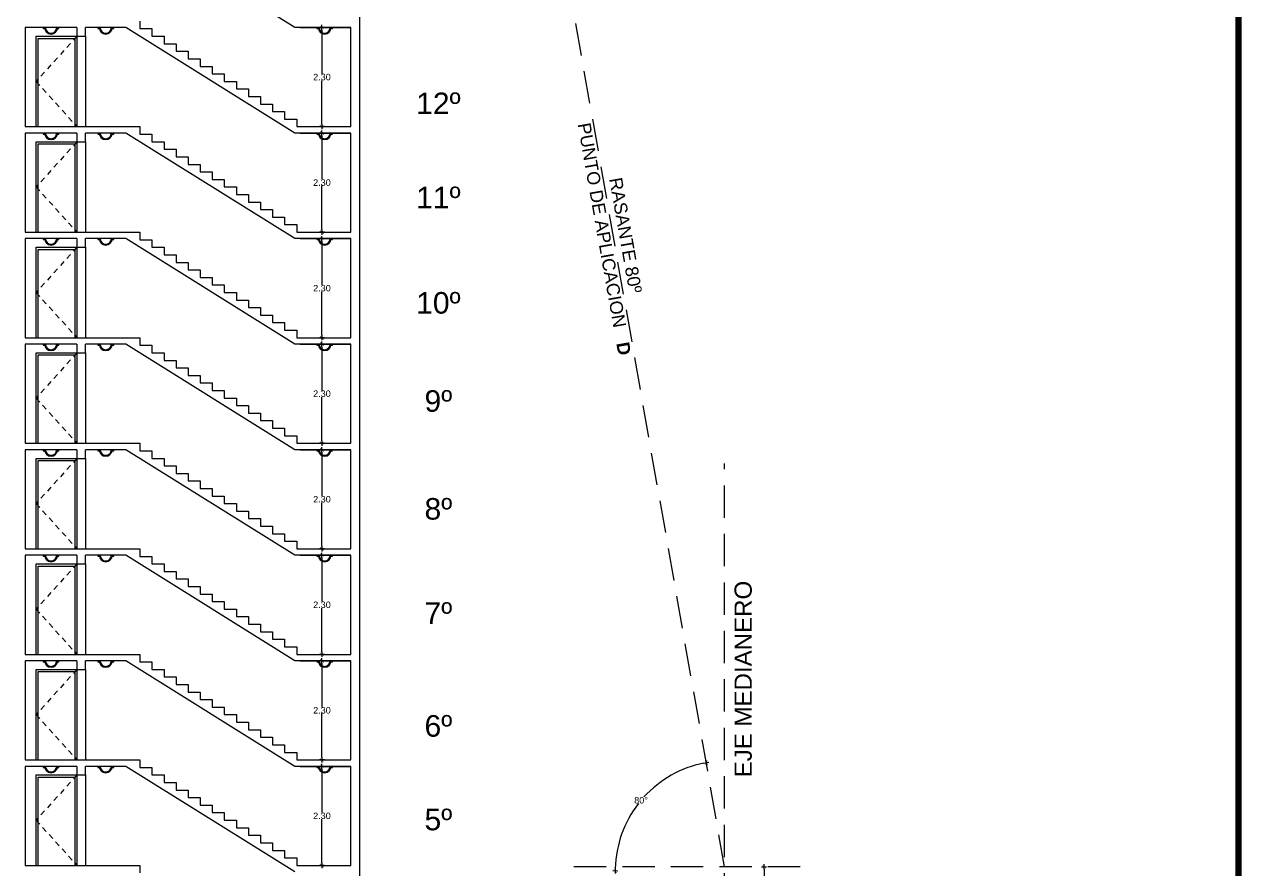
# Model space of a CAD drawing. Header units: millimetres. Extents: x 1217 to 2428, y 234 to 644.
# Drawn here: x 2189.35 to 2217.6, y 387.13 to 406.73 of the extents above; entities that cross this region are included whole.
import ezdxf

# ---------------------------------------------------------------- set-up
doc = ezdxf.new("R2010")
doc.units = ezdxf.units.MM
doc.linetypes.add('HIDDEN', pattern=[0.375, 0.25, -0.125])
doc.linetypes.add('HIDDEN2', pattern=[0.1875, 0.125, -0.0625])
doc.layers.get('0').update_dxf_attribs({"lineweight": 5})
for name, color, linetype in [('0.1', 251, 'Continuous'), ('0.2', 2, 'Continuous'), ('0.3', 6, 'Continuous'), ('MURO', 5, 'Continuous'), ('Texto', 1, 'Continuous')]:
    doc.layers.add(name, color=color, linetype=linetype)
doc.styles.add('INTERARQ', font='arial.ttf')
doc.styles.get("Standard").update_dxf_attribs({"font": 'arial.ttf'})
doc.dimstyles.new('ESCALA_1-50', dxfattribs={"dimtxt": 0.15, "dimasz": 0.06, "dimexe": 0.18, "dimexo": 0.0625, "dimgap": 0, "dimtad": 0, "dimtih": 1, "dimtoh": 1, "dimzin": 0, "dimdsep": 46, "dimtxsty": 'INTERARQ', "dimblk": 'DIMTICK', "dimcen": 0, "dimse1": 1, "dimse2": 1, "dimclrd": 256, "dimclre": 1, "dimclrt": 2, "dimadec": 0, "dimazin": 0, "dimtfac": 4.5, "dimtofl": 0, "dimtmove": 2, "dimatfit": 3, "dimldrblk": 'DIMTICK', "dimfxl": 1, "dimtolj": 1, "dimtzin": 0, "dimarcsym": 0})

# ---------------------------------------------------------------- blocks, each defined once
blk = doc.blocks.new('zdfhe')
at = {"layer": 'Texto', "char_height": 0.5, "width": 0.47829, "attachment_point": 5}
for s, insert in [('12º', (2256.123, 389.593, 0)), ('11º', (2256.123, 387.408, 0)), ('10º', (2256.123, 384.958, 0)), ('9º', (2256.123, 382.68, 0)), ('8º', (2256.123, 380.176, 0)), ('7º', (2256.123, 377.759, 0)), ('6º', (2256.123, 375.137, 0)), ('5º', (2256.123, 372.964, 0))]:
    blk.add_mtext(s, dxfattribs=dict(at, insert=insert))
blk = doc.blocks.new('DIMTICK')
at = {"color": 1}
for p, q in [((-1, 0), (1, 0)), ((0, 1), (0, -1))]:
    blk.add_line(p, q, dxfattribs=at)
at = {"color": 3, "const_width": 0.141}
blk.add_lwpolyline([(0.71, 0.71), (-0.71, -0.71)], dxfattribs=at)
blk = doc.blocks.new('*D1734')
at = {"layer": '0.1', "lineweight": -2, "ltscale": 3, "transparency": 16777216}
for p, q in [((2206.515, 387.111), (2206.515, 381.698)), ((2206.515, 376.131), (2206.515, 381.544))]:
    blk.add_line(p, q, dxfattribs=at)
at = {"layer": 'Defpoints', "color": 0, "ltscale": 3, "transparency": 16777216}
for p in [(2205.854, 387.171, 0), (2206.515, 387.171), (2205.599, 376.071, 0)]:
    blk.add_point(p, dxfattribs=at)
at = {"layer": '0.1', "lineweight": -2, "ltscale": 3, "transparency": 16777216, "xscale": 0.06, "yscale": 0.06, "zscale": 0.06}
for p, rotation in [((2206.515, 387.171), 90), ((2206.515, 376.071), 270)]:
    blk.add_blockref('DIMTICK', p, dxfattribs=dict(at, rotation=rotation))
at = {"layer": '0.1', "color": 2, "ltscale": 3, "transparency": 16777216, "insert": (2206.515, 381.621), "char_height": 0.15, "attachment_point": 5, "style": 'INTERARQ'}
blk.add_mtext('\\A1;11.10', dxfattribs=at)
blk = doc.blocks.new('*D1647')
at = {"layer": '0.1', "lineweight": -2, "ltscale": 3, "transparency": 16777216}
for p, q in [((2196.254, 406.591), (2196.254, 405.578)), ((2196.254, 404.411), (2196.254, 405.424))]:
    blk.add_line(p, q, dxfattribs=at)
at = {"layer": 'Defpoints', "color": 0, "ltscale": 3, "transparency": 16777216}
for p in [(2196.254, 406.651), (2196.667, 406.651, 0), (2196.667, 404.351, 0)]:
    blk.add_point(p, dxfattribs=at)
at = {"layer": '0.1', "lineweight": -2, "ltscale": 3, "transparency": 16777216, "xscale": 0.06, "yscale": 0.06, "zscale": 0.06}
for p, rotation in [((2196.254, 406.651), 90), ((2196.254, 404.351), 270)]:
    blk.add_blockref('DIMTICK', p, dxfattribs=dict(at, rotation=rotation))
at = {"layer": '0.1', "color": 2, "ltscale": 3, "transparency": 16777216, "insert": (2196.254, 405.501), "char_height": 0.15, "attachment_point": 5, "style": 'INTERARQ'}
blk.add_mtext('\\A1;2.30', dxfattribs=at)
blk = doc.blocks.new('*D1648')
at = {"layer": '0.1', "lineweight": -2, "ltscale": 3, "transparency": 16777216}
for p, q in [((2196.254, 404.141), (2196.254, 403.128)), ((2196.254, 401.961), (2196.254, 402.974))]:
    blk.add_line(p, q, dxfattribs=at)
at = {"layer": 'Defpoints', "color": 0, "ltscale": 3, "transparency": 16777216}
for p in [(2196.254, 404.201), (2196.667, 404.201, 0), (2196.667, 401.901, 0)]:
    blk.add_point(p, dxfattribs=at)
at = {"layer": '0.1', "lineweight": -2, "ltscale": 3, "transparency": 16777216, "xscale": 0.06, "yscale": 0.06, "zscale": 0.06}
for p, rotation in [((2196.254, 404.201), 90), ((2196.254, 401.901), 270)]:
    blk.add_blockref('DIMTICK', p, dxfattribs=dict(at, rotation=rotation))
at = {"layer": '0.1', "color": 2, "ltscale": 3, "transparency": 16777216, "insert": (2196.254, 403.051), "char_height": 0.15, "attachment_point": 5, "style": 'INTERARQ'}
blk.add_mtext('\\A1;2.30', dxfattribs=at)
blk = doc.blocks.new('*D1649')
at = {"layer": '0.1', "lineweight": -2, "ltscale": 3, "transparency": 16777216}
for p, q in [((2196.254, 401.691), (2196.254, 400.678)), ((2196.254, 399.511), (2196.254, 400.524))]:
    blk.add_line(p, q, dxfattribs=at)
at = {"layer": 'Defpoints', "color": 0, "ltscale": 3, "transparency": 16777216}
for p in [(2196.254, 401.751), (2196.667, 401.751, 0), (2196.667, 399.451, 0)]:
    blk.add_point(p, dxfattribs=at)
at = {"layer": '0.1', "lineweight": -2, "ltscale": 3, "transparency": 16777216, "xscale": 0.06, "yscale": 0.06, "zscale": 0.06}
for p, rotation in [((2196.254, 401.751), 90), ((2196.254, 399.451), 270)]:
    blk.add_blockref('DIMTICK', p, dxfattribs=dict(at, rotation=rotation))
at = {"layer": '0.1', "color": 2, "ltscale": 3, "transparency": 16777216, "insert": (2196.254, 400.601), "char_height": 0.15, "attachment_point": 5, "style": 'INTERARQ'}
blk.add_mtext('\\A1;2.30', dxfattribs=at)
blk = doc.blocks.new('*D1650')
at = {"layer": '0.1', "lineweight": -2, "ltscale": 3, "transparency": 16777216}
for p, q in [((2196.254, 399.241), (2196.254, 398.228)), ((2196.254, 397.061), (2196.254, 398.074))]:
    blk.add_line(p, q, dxfattribs=at)
at = {"layer": 'Defpoints', "color": 0, "ltscale": 3, "transparency": 16777216}
for p in [(2196.254, 399.301), (2196.667, 399.301, 0), (2196.667, 397.001, 0)]:
    blk.add_point(p, dxfattribs=at)
at = {"layer": '0.1', "lineweight": -2, "ltscale": 3, "transparency": 16777216, "xscale": 0.06, "yscale": 0.06, "zscale": 0.06}
for p, rotation in [((2196.254, 399.301), 90), ((2196.254, 397.001), 270)]:
    blk.add_blockref('DIMTICK', p, dxfattribs=dict(at, rotation=rotation))
at = {"layer": '0.1', "color": 2, "ltscale": 3, "transparency": 16777216, "insert": (2196.254, 398.151), "char_height": 0.15, "attachment_point": 5, "style": 'INTERARQ'}
blk.add_mtext('\\A1;2.30', dxfattribs=at)
blk = doc.blocks.new('*D1651')
at = {"layer": '0.1', "lineweight": -2, "ltscale": 3, "transparency": 16777216}
for p, q in [((2196.254, 396.791), (2196.254, 395.778)), ((2196.254, 394.611), (2196.254, 395.624))]:
    blk.add_line(p, q, dxfattribs=at)
at = {"layer": 'Defpoints', "color": 0, "ltscale": 3, "transparency": 16777216}
for p in [(2196.254, 396.851), (2196.667, 396.851, 0), (2196.667, 394.551, 0)]:
    blk.add_point(p, dxfattribs=at)
at = {"layer": '0.1', "lineweight": -2, "ltscale": 3, "transparency": 16777216, "xscale": 0.06, "yscale": 0.06, "zscale": 0.06}
for p, rotation in [((2196.254, 396.851), 90), ((2196.254, 394.551), 270)]:
    blk.add_blockref('DIMTICK', p, dxfattribs=dict(at, rotation=rotation))
at = {"layer": '0.1', "color": 2, "ltscale": 3, "transparency": 16777216, "insert": (2196.254, 395.701), "char_height": 0.15, "attachment_point": 5, "style": 'INTERARQ'}
blk.add_mtext('\\A1;2.30', dxfattribs=at)
blk = doc.blocks.new('*D1652')
at = {"layer": '0.1', "lineweight": -2, "ltscale": 3, "transparency": 16777216}
for p, q in [((2196.254, 394.341), (2196.254, 393.328)), ((2196.254, 392.161), (2196.254, 393.174))]:
    blk.add_line(p, q, dxfattribs=at)
at = {"layer": 'Defpoints', "color": 0, "ltscale": 3, "transparency": 16777216}
for p in [(2196.254, 394.401), (2196.667, 394.401, 0), (2196.667, 392.101, 0)]:
    blk.add_point(p, dxfattribs=at)
at = {"layer": '0.1', "lineweight": -2, "ltscale": 3, "transparency": 16777216, "xscale": 0.06, "yscale": 0.06, "zscale": 0.06}
for p, rotation in [((2196.254, 394.401), 90), ((2196.254, 392.101), 270)]:
    blk.add_blockref('DIMTICK', p, dxfattribs=dict(at, rotation=rotation))
at = {"layer": '0.1', "color": 2, "ltscale": 3, "transparency": 16777216, "insert": (2196.254, 393.251), "char_height": 0.15, "attachment_point": 5, "style": 'INTERARQ'}
blk.add_mtext('\\A1;2.30', dxfattribs=at)
blk = doc.blocks.new('*D1653')
at = {"layer": '0.1', "lineweight": -2, "ltscale": 3, "transparency": 16777216}
for p, q in [((2196.254, 391.891), (2196.254, 390.878)), ((2196.254, 389.711), (2196.254, 390.724))]:
    blk.add_line(p, q, dxfattribs=at)
at = {"layer": 'Defpoints', "color": 0, "ltscale": 3, "transparency": 16777216}
for p in [(2196.254, 391.951), (2196.667, 391.951, 0), (2196.667, 389.651, 0)]:
    blk.add_point(p, dxfattribs=at)
at = {"layer": '0.1', "lineweight": -2, "ltscale": 3, "transparency": 16777216, "xscale": 0.06, "yscale": 0.06, "zscale": 0.06}
for p, rotation in [((2196.254, 391.951), 90), ((2196.254, 389.651), 270)]:
    blk.add_blockref('DIMTICK', p, dxfattribs=dict(at, rotation=rotation))
at = {"layer": '0.1', "color": 2, "ltscale": 3, "transparency": 16777216, "insert": (2196.254, 390.801), "char_height": 0.15, "attachment_point": 5, "style": 'INTERARQ'}
blk.add_mtext('\\A1;2.30', dxfattribs=at)
blk = doc.blocks.new('*D1654')
at = {"layer": '0.1', "lineweight": -2, "ltscale": 3, "transparency": 16777216}
for p, q in [((2196.254, 389.441), (2196.254, 388.428)), ((2196.254, 387.261), (2196.254, 388.274))]:
    blk.add_line(p, q, dxfattribs=at)
at = {"layer": 'Defpoints', "color": 0, "ltscale": 3, "transparency": 16777216}
for p in [(2196.254, 389.501), (2196.667, 389.501, 0), (2196.667, 387.201, 0)]:
    blk.add_point(p, dxfattribs=at)
at = {"layer": '0.1', "lineweight": -2, "ltscale": 3, "transparency": 16777216, "xscale": 0.06, "yscale": 0.06, "zscale": 0.06}
for p, rotation in [((2196.254, 389.501), 90), ((2196.254, 387.201), 270)]:
    blk.add_blockref('DIMTICK', p, dxfattribs=dict(at, rotation=rotation))
at = {"layer": '0.1', "color": 2, "ltscale": 3, "transparency": 16777216, "insert": (2196.254, 388.351), "char_height": 0.15, "attachment_point": 5, "style": 'INTERARQ'}
blk.add_mtext('\\A1;2.30', dxfattribs=at)
blk = doc.blocks.new('*D1715')
at = {"layer": '0.1', "lineweight": -2, "ltscale": 3, "transparency": 16777216}
for start, end in [(101.3456, 137.7192), (142.207, 178.6544)]:
    blk.add_arc((2205.617, 387.071), 2.555, start, end, dxfattribs=at)
at = {"layer": 'Defpoints', "color": 0, "ltscale": 3, "transparency": 16777216}
for p in [(2196.562, 438.421, 0), (2204.091, 389.12), (2197.128, 387.071, 0), (2205.387, 387.071, 0), (2205.599, 387.171, 0)]:
    blk.add_point(p, dxfattribs=at)
at = {"layer": '0.1', "lineweight": -2, "ltscale": 3, "transparency": 16777216, "xscale": 0.06, "yscale": 0.06, "zscale": 0.06}
for p, rotation in [((2205.173, 389.587), 10.67281767583628), ((2203.062, 387.071), 269.3271823241639)]:
    blk.add_blockref('DIMTICK', p, dxfattribs=dict(at, rotation=rotation))
at = {"layer": '0.1', "color": 2, "ltscale": 3, "transparency": 16777216, "insert": (2203.66, 388.713), "char_height": 0.15, "attachment_point": 5, "style": 'INTERARQ'}
blk.add_mtext('\\A1;80°', dxfattribs=at)

msp = doc.modelspace()

# ---------------------------------------------------------------- linework, layer by layer
at = {"layer": '0.1', "ltscale": 3, "const_width": 0.15}
msp.add_lwpolyline([(2159.52436, 358.90321), (2159.52436, 446.90321), (2217.52436, 446.90321), (2217.52436, 358.90321)], close=True, dxfattribs=at)
at = {"layer": '0.1', "linetype": 'ByBlock', "elevation": 0}
for points in [[(2189.81794, 406.65099), (2189.78415, 406.65099), (2189.78415, 406.62753), (2189.81794, 406.62753)], [(2190.15083, 406.65099), (2190.11704, 406.65099), (2190.11704, 406.62753), (2190.15083, 406.62753)], [(2191.08704, 406.65099), (2191.05326, 406.65099), (2191.05326, 406.62753), (2191.08704, 406.62753)], [(2191.41994, 406.65099), (2191.38615, 406.65099), (2191.38615, 406.62753), (2191.41994, 406.62753)], [(2196.16705, 406.65099), (2196.13327, 406.65099), (2196.13327, 406.62753), (2196.16705, 406.62753)], [(2196.49995, 406.65099), (2196.46616, 406.65099), (2196.46616, 406.62753), (2196.49995, 406.62753)], [(2189.81794, 404.20099), (2189.78415, 404.20099), (2189.78415, 404.17753), (2189.81794, 404.17753)], [(2190.15083, 404.20099), (2190.11704, 404.20099), (2190.11704, 404.17753), (2190.15083, 404.17753)], [(2191.08704, 404.20099), (2191.05326, 404.20099), (2191.05326, 404.17753), (2191.08704, 404.17753)], [(2191.41994, 404.20099), (2191.38615, 404.20099), (2191.38615, 404.17753), (2191.41994, 404.17753)], [(2196.16705, 404.20099), (2196.13327, 404.20099), (2196.13327, 404.17753), (2196.16705, 404.17753)], [(2196.49995, 404.20099), (2196.46616, 404.20099), (2196.46616, 404.17753), (2196.49995, 404.17753)], [(2189.81794, 401.75099), (2189.78415, 401.75099), (2189.78415, 401.72753), (2189.81794, 401.72753)], [(2190.15083, 401.75099), (2190.11704, 401.75099), (2190.11704, 401.72753), (2190.15083, 401.72753)], [(2191.08704, 401.75099), (2191.05326, 401.75099), (2191.05326, 401.72753), (2191.08704, 401.72753)], [(2191.41994, 401.75099), (2191.38615, 401.75099), (2191.38615, 401.72753), (2191.41994, 401.72753)], [(2196.16705, 401.75099), (2196.13327, 401.75099), (2196.13327, 401.72753), (2196.16705, 401.72753)], [(2196.49995, 401.75099), (2196.46616, 401.75099), (2196.46616, 401.72753), (2196.49995, 401.72753)], [(2189.81794, 399.30099), (2189.78415, 399.30099), (2189.78415, 399.27753), (2189.81794, 399.27753)], [(2190.15083, 399.30099), (2190.11704, 399.30099), (2190.11704, 399.27753), (2190.15083, 399.27753)], [(2191.08704, 399.30099), (2191.05326, 399.30099), (2191.05326, 399.27753), (2191.08704, 399.27753)], [(2191.41994, 399.30099), (2191.38615, 399.30099), (2191.38615, 399.27753), (2191.41994, 399.27753)], [(2196.16705, 399.30099), (2196.13327, 399.30099), (2196.13327, 399.27753), (2196.16705, 399.27753)], [(2196.49995, 399.30099), (2196.46616, 399.30099), (2196.46616, 399.27753), (2196.49995, 399.27753)], [(2189.81794, 396.85099), (2189.78415, 396.85099), (2189.78415, 396.82753), (2189.81794, 396.82753)], [(2190.15083, 396.85099), (2190.11704, 396.85099), (2190.11704, 396.82753), (2190.15083, 396.82753)], [(2191.08704, 396.85099), (2191.05326, 396.85099), (2191.05326, 396.82753), (2191.08704, 396.82753)], [(2191.41994, 396.85099), (2191.38615, 396.85099), (2191.38615, 396.82753), (2191.41994, 396.82753)], [(2196.16705, 396.85099), (2196.13327, 396.85099), (2196.13327, 396.82753), (2196.16705, 396.82753)], [(2196.49995, 396.85099), (2196.46616, 396.85099), (2196.46616, 396.82753), (2196.49995, 396.82753)], [(2189.81794, 394.40099), (2189.78415, 394.40099), (2189.78415, 394.37753), (2189.81794, 394.37753)], [(2190.15083, 394.40099), (2190.11704, 394.40099), (2190.11704, 394.37753), (2190.15083, 394.37753)], [(2191.08704, 394.40099), (2191.05326, 394.40099), (2191.05326, 394.37753), (2191.08704, 394.37753)], [(2191.41994, 394.40099), (2191.38615, 394.40099), (2191.38615, 394.37753), (2191.41994, 394.37753)], [(2196.16705, 394.40099), (2196.13327, 394.40099), (2196.13327, 394.37753), (2196.16705, 394.37753)], [(2196.49995, 394.40099), (2196.46616, 394.40099), (2196.46616, 394.37753), (2196.49995, 394.37753)], [(2189.81794, 391.95099), (2189.78415, 391.95099), (2189.78415, 391.92753), (2189.81794, 391.92753)], [(2190.15083, 391.95099), (2190.11704, 391.95099), (2190.11704, 391.92753), (2190.15083, 391.92753)], [(2191.08704, 391.95099), (2191.05326, 391.95099), (2191.05326, 391.92753), (2191.08704, 391.92753)], [(2191.41994, 391.95099), (2191.38615, 391.95099), (2191.38615, 391.92753), (2191.41994, 391.92753)], [(2196.16705, 391.95099), (2196.13327, 391.95099), (2196.13327, 391.92753), (2196.16705, 391.92753)], [(2196.49995, 391.95099), (2196.46616, 391.95099), (2196.46616, 391.92753), (2196.49995, 391.92753)], [(2189.81794, 389.50099), (2189.78415, 389.50099), (2189.78415, 389.47753), (2189.81794, 389.47753)], [(2190.15083, 389.50099), (2190.11704, 389.50099), (2190.11704, 389.47753), (2190.15083, 389.47753)], [(2191.08704, 389.50099), (2191.05326, 389.50099), (2191.05326, 389.47753), (2191.08704, 389.47753)], [(2191.41994, 389.50099), (2191.38615, 389.50099), (2191.38615, 389.47753), (2191.41994, 389.47753)], [(2196.16705, 389.50099), (2196.13327, 389.50099), (2196.13327, 389.47753), (2196.16705, 389.47753)], [(2196.49995, 389.50099), (2196.46616, 389.50099), (2196.46616, 389.47753), (2196.49995, 389.47753)]]:
    msp.add_lwpolyline(points, close=True, dxfattribs=at)
at = {"layer": '0.1', "ltscale": 3, "elevation": 0}
for points in [[(2189.6187, 404.35099), (2189.6187, 406.45099), (2190.56811, 406.45099), (2190.56811, 404.35099)], [(2189.6687, 404.35099), (2189.6687, 406.40099), (2190.51811, 406.40099), (2190.51811, 404.35099)], [(2190.76811, 406.45099), (2190.76811, 404.35099)], [(2189.6187, 401.90099), (2189.6187, 404.00099), (2190.56811, 404.00099), (2190.56811, 401.90099)], [(2189.6687, 401.90099), (2189.6687, 403.95099), (2190.51811, 403.95099), (2190.51811, 401.90099)], [(2190.76811, 404.00099), (2190.76811, 401.90099)], [(2189.6187, 399.45099), (2189.6187, 401.55099), (2190.56811, 401.55099), (2190.56811, 399.45099)], [(2189.6687, 399.45099), (2189.6687, 401.50099), (2190.51811, 401.50099), (2190.51811, 399.45099)], [(2190.76811, 401.55099), (2190.76811, 399.45099)], [(2189.6187, 397.00099), (2189.6187, 399.10099), (2190.56811, 399.10099), (2190.56811, 397.00099)], [(2189.6687, 397.00099), (2189.6687, 399.05099), (2190.51811, 399.05099), (2190.51811, 397.00099)], [(2190.76811, 399.10099), (2190.76811, 397.00099)], [(2189.6187, 394.55099), (2189.6187, 396.65099), (2190.56811, 396.65099), (2190.56811, 394.55099)], [(2189.6687, 394.55099), (2189.6687, 396.60099), (2190.51811, 396.60099), (2190.51811, 394.55099)], [(2190.76811, 396.65099), (2190.76811, 394.55099)], [(2189.6187, 392.10099), (2189.6187, 394.20099), (2190.56811, 394.20099), (2190.56811, 392.10099)], [(2189.6687, 392.10099), (2189.6687, 394.15099), (2190.51811, 394.15099), (2190.51811, 392.10099)], [(2190.76811, 394.20099), (2190.76811, 392.10099)], [(2189.6187, 389.65099), (2189.6187, 391.75099), (2190.56811, 391.75099), (2190.56811, 389.65099)], [(2189.6687, 389.65099), (2189.6687, 391.70099), (2190.51811, 391.70099), (2190.51811, 389.65099)], [(2190.76811, 391.75099), (2190.76811, 389.65099)], [(2189.6187, 387.20099), (2189.6187, 389.30099), (2190.56811, 389.30099), (2190.56811, 387.20099)], [(2189.6687, 387.20099), (2189.6687, 389.25099), (2190.51811, 389.25099), (2190.51811, 387.20099)], [(2190.76811, 389.30099), (2190.76811, 387.20099)]]:
    msp.add_lwpolyline(points, dxfattribs=at)
at = {"layer": '0.1', "linetype": 'HIDDEN2', "elevation": 0}
for points in [[(2190.56811, 406.45099), (2189.6187, 405.40099), (2190.56811, 404.35099)], [(2190.56811, 404.00099), (2189.6187, 402.95099), (2190.56811, 401.90099)], [(2190.56811, 401.55099), (2189.6187, 400.50099), (2190.56811, 399.45099)], [(2190.56811, 399.10099), (2189.6187, 398.05099), (2190.56811, 397.00099)], [(2195.99113, 396.85099), (2196.92811, 396.85099)], [(2190.56811, 396.65099), (2189.6187, 395.60099), (2190.56811, 394.55099)], [(2190.56811, 394.20099), (2189.6187, 393.15099), (2190.56811, 392.10099)], [(2195.99113, 394.40099), (2196.92811, 394.40099)], [(2195.99113, 391.95099), (2196.92811, 391.95099)], [(2190.56811, 391.75099), (2189.6187, 390.70099), (2190.56811, 389.65099)], [(2195.99113, 389.50099), (2196.92811, 389.50099)], [(2190.56811, 389.30099), (2189.6187, 388.25099), (2190.56811, 387.20099)]]:
    msp.add_lwpolyline(points, dxfattribs=at)
at = {"layer": '0.1', "linetype": 'ByBlock'}
for centre, radius in [((2189.96749, 406.65099, 0), 0.14955), ((2189.96749, 406.65099, 0), 0.12955), ((2191.2366, 406.65099, 0), 0.14955), ((2191.2366, 406.65099, 0), 0.12955), ((2196.31661, 406.65099, 0), 0.14955), ((2196.31661, 406.65099, 0), 0.12955), ((2189.96749, 404.20099, 0), 0.14955), ((2189.96749, 404.20099, 0), 0.12955), ((2191.2366, 404.20099, 0), 0.14955), ((2191.2366, 404.20099, 0), 0.12955), ((2196.31661, 404.20099, 0), 0.14955), ((2196.31661, 404.20099, 0), 0.12955), ((2189.96749, 401.75099, 0), 0.14955), ((2189.96749, 401.75099, 0), 0.12955), ((2191.2366, 401.75099, 0), 0.14955), ((2191.2366, 401.75099, 0), 0.12955), ((2196.31661, 401.75099, 0), 0.14955), ((2196.31661, 401.75099, 0), 0.12955), ((2189.96749, 399.30099, 0), 0.14955), ((2189.96749, 399.30099, 0), 0.12955), ((2191.2366, 399.30099, 0), 0.14955), ((2191.2366, 399.30099, 0), 0.12955), ((2196.31661, 399.30099, 0), 0.14955), ((2196.31661, 399.30099, 0), 0.12955), ((2189.96749, 396.85099, 0), 0.14955), ((2189.96749, 396.85099, 0), 0.12955), ((2191.2366, 396.85099, 0), 0.14955), ((2191.2366, 396.85099, 0), 0.12955), ((2196.31661, 396.85099, 0), 0.14955), ((2196.31661, 396.85099, 0), 0.12955), ((2189.96749, 394.40099, 0), 0.14955), ((2189.96749, 394.40099, 0), 0.12955), ((2191.2366, 394.40099, 0), 0.14955), ((2191.2366, 394.40099, 0), 0.12955), ((2196.31661, 394.40099, 0), 0.14955), ((2196.31661, 394.40099, 0), 0.12955), ((2189.96749, 391.95099, 0), 0.14955), ((2189.96749, 391.95099, 0), 0.12955), ((2191.2366, 391.95099, 0), 0.14955), ((2191.2366, 391.95099, 0), 0.12955), ((2196.31661, 391.95099, 0), 0.14955), ((2196.31661, 391.95099, 0), 0.12955), ((2189.96749, 389.50099, 0), 0.14955), ((2189.96749, 389.50099, 0), 0.12955), ((2191.2366, 389.50099, 0), 0.14955), ((2191.2366, 389.50099, 0), 0.12955), ((2196.31661, 389.50099, 0), 0.14955), ((2196.31661, 389.50099, 0), 0.12955)]:
    msp.add_arc(centre, radius, 180, 0, dxfattribs=at)
at = {"layer": '0.2', "linetype": 'HIDDEN', "ltscale": 3, "elevation": 0}
for points in [[(2205.59923, 387.171), (2196.56247, 438.421)], [(2205.59923, 377.2715), (2205.59923, 396.53438)], [(2207.35366, 387.171), (2202.02928, 387.171)]]:
    msp.add_lwpolyline(points, dxfattribs=at)
at = {"layer": '0.3', "elevation": 0}
for points in [[(2190.56811, 406.45099), (2190.56811, 404.35099)], [(2190.76811, 406.45099), (2190.76811, 404.35099)], [(2190.56811, 404.00099), (2190.56811, 401.90099)], [(2190.76811, 404.00099), (2190.76811, 401.90099)], [(2190.56811, 401.55099), (2190.56811, 399.45099)], [(2190.76811, 401.55099), (2190.76811, 399.45099)], [(2190.56811, 399.10099), (2190.56811, 397.00099)], [(2190.76811, 399.10099), (2190.76811, 397.00099)], [(2190.56811, 396.65099), (2190.56811, 394.55099)], [(2190.76811, 396.65099), (2190.76811, 394.55099)], [(2190.56811, 394.20099), (2190.56811, 392.10099)], [(2190.76811, 394.20099), (2190.76811, 392.10099)], [(2190.56811, 391.75099), (2190.56811, 389.65099)], [(2190.76811, 391.75099), (2190.76811, 389.65099)], [(2190.56811, 389.30099), (2190.56811, 387.20099)], [(2190.76811, 389.30099), (2190.76811, 387.20099)]]:
    msp.add_lwpolyline(points, dxfattribs=at)
at = {"layer": 'MURO', "ltscale": 3}
for p, q in [((2191.70509, 406.65099, 0), (2190.76811, 406.65099, 0)), ((2191.70509, 404.20099, 0), (2190.76811, 404.20099, 0)), ((2191.70509, 401.75099, 0), (2190.76811, 401.75099, 0)), ((2191.70509, 399.30099, 0), (2190.76811, 399.30099, 0)), ((2191.70509, 396.85099, 0), (2190.76811, 396.85099, 0)), ((2191.70509, 394.40099, 0), (2190.76811, 394.40099, 0)), ((2191.70509, 391.95099, 0), (2190.76811, 391.95099, 0)), ((2191.70509, 389.50099, 0), (2190.76811, 389.50099, 0))]:
    msp.add_line(p, q, dxfattribs=at)
at = {"layer": 'MURO', "ltscale": 3, "elevation": 0}
for points in [[(2197.12791, 434.50099), (2197.12791, 377.37099)], [(2195.62509, 406.65099), (2191.70509, 409.10099)], [(2189.36687, 406.65099), (2189.36687, 404.35099)], [(2190.56811, 406.65099), (2189.36687, 406.65099)], [(2190.56811, 406.65099), (2190.56811, 406.45099), (2190.76811, 406.45099), (2190.76811, 406.65099)], [(2191.70509, 406.65099), (2190.76811, 406.65099)], [(2195.62509, 404.20099), (2191.70509, 406.65099)], [(2192.02811, 406.80099), (2192.02811, 406.62599), (2192.30811, 406.62599), (2192.30811, 406.45099), (2192.58811, 406.45099), (2192.58811, 406.27599), (2192.86811, 406.27599), (2192.86811, 406.10099), (2193.14811, 406.10099), (2193.14811, 405.92599), (2193.42811, 405.92599), (2193.42811, 405.75099), (2193.70811, 405.75099), (2193.70811, 405.57599), (2193.98811, 405.57599), (2193.98811, 405.40099), (2194.26811, 405.40099), (2194.26811, 405.22599), (2194.54811, 405.22599), (2194.54811, 405.05099), (2194.82811, 405.05099), (2194.82811, 404.87599), (2195.10811, 404.87599), (2195.10811, 404.70099), (2195.38811, 404.70099), (2195.38811, 404.52599), (2195.66811, 404.52599), (2195.66811, 404.35099), (2196.92811, 404.35099)], [(2196.92791, 406.65099), (2195.62509, 406.65099)], [(2195.75093, 406.65099), (2196.92791, 406.65099)], [(2196.92791, 404.35099), (2196.92791, 406.65099)], [(2189.36687, 404.35099), (2192.02811, 404.35099), (2192.02811, 404.17599), (2192.30811, 404.17599), (2192.30811, 404.00099), (2192.58811, 404.00099), (2192.58811, 403.82599), (2192.86811, 403.82599), (2192.86811, 403.65099), (2193.14811, 403.65099), (2193.14811, 403.47599), (2193.42811, 403.47599), (2193.42811, 403.30099), (2193.70811, 403.30099), (2193.70811, 403.12599), (2193.98811, 403.12599), (2193.98811, 402.95099), (2194.26811, 402.95099), (2194.26811, 402.77599), (2194.54811, 402.77599), (2194.54811, 402.60099), (2194.82811, 402.60099), (2194.82811, 402.42599), (2195.10811, 402.42599), (2195.10811, 402.25099), (2195.38811, 402.25099), (2195.38811, 402.07599), (2195.66811, 402.07599), (2195.66811, 401.90099), (2196.92811, 401.90099)], [(2189.36687, 404.20099), (2189.36687, 401.90099)], [(2190.56811, 404.20099), (2189.36687, 404.20099)], [(2190.56811, 404.20099), (2190.56811, 404.00099), (2190.76811, 404.00099), (2190.76811, 404.20099)], [(2191.70509, 404.20099), (2190.76811, 404.20099)], [(2195.62509, 401.75099), (2191.70509, 404.20099)], [(2196.92791, 404.20099), (2195.62509, 404.20099)], [(2195.75093, 404.20099), (2196.92791, 404.20099)], [(2196.92791, 401.90099), (2196.92791, 404.20099)], [(2189.36687, 401.90099), (2192.02811, 401.90099), (2192.02811, 401.72599), (2192.30811, 401.72599), (2192.30811, 401.55099), (2192.58811, 401.55099), (2192.58811, 401.37599), (2192.86811, 401.37599), (2192.86811, 401.20099), (2193.14811, 401.20099), (2193.14811, 401.02599), (2193.42811, 401.02599), (2193.42811, 400.85099), (2193.70811, 400.85099), (2193.70811, 400.67599), (2193.98811, 400.67599), (2193.98811, 400.50099), (2194.26811, 400.50099), (2194.26811, 400.32599), (2194.54811, 400.32599), (2194.54811, 400.15099), (2194.82811, 400.15099), (2194.82811, 399.97599), (2195.10811, 399.97599), (2195.10811, 399.80099), (2195.38811, 399.80099), (2195.38811, 399.62599), (2195.66811, 399.62599), (2195.66811, 399.45099), (2196.92811, 399.45099)], [(2189.36687, 401.75099), (2189.36687, 399.45099)], [(2190.56811, 401.75099), (2189.36687, 401.75099)], [(2190.56811, 401.75099), (2190.56811, 401.55099), (2190.76811, 401.55099), (2190.76811, 401.75099)], [(2191.70509, 401.75099), (2190.76811, 401.75099)], [(2195.62509, 399.30099), (2191.70509, 401.75099)], [(2196.92791, 401.75099), (2195.62509, 401.75099)], [(2195.75093, 401.75099), (2196.92791, 401.75099)], [(2196.92791, 399.45099), (2196.92791, 401.75099)], [(2189.36687, 399.45099), (2192.02811, 399.45099), (2192.02811, 399.27599), (2192.30811, 399.27599), (2192.30811, 399.10099), (2192.58811, 399.10099), (2192.58811, 398.92599), (2192.86811, 398.92599), (2192.86811, 398.75099), (2193.14811, 398.75099), (2193.14811, 398.57599), (2193.42811, 398.57599), (2193.42811, 398.40099), (2193.70811, 398.40099), (2193.70811, 398.22599), (2193.98811, 398.22599), (2193.98811, 398.05099), (2194.26811, 398.05099), (2194.26811, 397.87599), (2194.54811, 397.87599), (2194.54811, 397.70099), (2194.82811, 397.70099), (2194.82811, 397.52599), (2195.10811, 397.52599), (2195.10811, 397.35099), (2195.38811, 397.35099), (2195.38811, 397.17599), (2195.66811, 397.17599), (2195.66811, 397.00099), (2196.92811, 397.00099)], [(2189.36687, 399.30099), (2189.36687, 397.00099)], [(2190.56811, 399.30099), (2189.36687, 399.30099)], [(2190.56811, 399.30099), (2190.56811, 399.10099), (2190.76811, 399.10099), (2190.76811, 399.30099)], [(2191.70509, 399.30099), (2190.76811, 399.30099)], [(2195.62509, 396.85099), (2191.70509, 399.30099)], [(2196.92791, 399.30099), (2195.62509, 399.30099)], [(2195.75093, 399.30099), (2196.92791, 399.30099)], [(2196.92791, 397.00099), (2196.92791, 399.30099)], [(2189.36687, 397.00099), (2192.02811, 397.00099), (2192.02811, 396.82599), (2192.30811, 396.82599), (2192.30811, 396.65099), (2192.58811, 396.65099), (2192.58811, 396.47599), (2192.86811, 396.47599), (2192.86811, 396.30099), (2193.14811, 396.30099), (2193.14811, 396.12599), (2193.42811, 396.12599), (2193.42811, 395.95099), (2193.70811, 395.95099), (2193.70811, 395.77599), (2193.98811, 395.77599), (2193.98811, 395.60099), (2194.26811, 395.60099), (2194.26811, 395.42599), (2194.54811, 395.42599), (2194.54811, 395.25099), (2194.82811, 395.25099), (2194.82811, 395.07599), (2195.10811, 395.07599), (2195.10811, 394.90099), (2195.38811, 394.90099), (2195.38811, 394.72599), (2195.66811, 394.72599), (2195.66811, 394.55099), (2196.92811, 394.55099)], [(2189.36687, 396.85099), (2189.36687, 394.55099)], [(2190.56811, 396.85099), (2189.36687, 396.85099)], [(2190.56811, 396.85099), (2190.56811, 396.65099), (2190.76811, 396.65099), (2190.76811, 396.85099)], [(2191.70509, 396.85099), (2190.76811, 396.85099)], [(2195.62509, 394.40099), (2191.70509, 396.85099)], [(2196.92791, 396.85099), (2195.62509, 396.85099)], [(2195.75093, 396.85099), (2196.92791, 396.85099)], [(2196.92791, 394.55099), (2196.92791, 396.85099)], [(2189.36687, 394.55099), (2192.02811, 394.55099), (2192.02811, 394.37599), (2192.30811, 394.37599), (2192.30811, 394.20099), (2192.58811, 394.20099), (2192.58811, 394.02599), (2192.86811, 394.02599), (2192.86811, 393.85099), (2193.14811, 393.85099), (2193.14811, 393.67599), (2193.42811, 393.67599), (2193.42811, 393.50099), (2193.70811, 393.50099), (2193.70811, 393.32599), (2193.98811, 393.32599), (2193.98811, 393.15099), (2194.26811, 393.15099), (2194.26811, 392.97599), (2194.54811, 392.97599), (2194.54811, 392.80099), (2194.82811, 392.80099), (2194.82811, 392.62599), (2195.10811, 392.62599), (2195.10811, 392.45099), (2195.38811, 392.45099), (2195.38811, 392.27599), (2195.66811, 392.27599), (2195.66811, 392.10099)], [(2189.36687, 394.40099), (2189.36687, 392.10099)], [(2190.56811, 394.40099), (2189.36687, 394.40099)], [(2190.56811, 394.40099), (2190.56811, 394.20099), (2190.76811, 394.20099), (2190.76811, 394.40099)], [(2191.70509, 394.40099), (2190.76811, 394.40099)], [(2195.62509, 391.95099), (2191.70509, 394.40099)], [(2196.92791, 394.40099), (2195.62509, 394.40099)], [(2195.75093, 394.40099), (2196.92791, 394.40099)], [(2196.92791, 392.10099), (2196.92791, 394.40099)], [(2189.36687, 392.10099), (2192.02811, 392.10099), (2192.02811, 391.92599), (2192.30811, 391.92599), (2192.30811, 391.75099), (2192.58811, 391.75099), (2192.58811, 391.57599), (2192.86811, 391.57599), (2192.86811, 391.40099), (2193.14811, 391.40099), (2193.14811, 391.22599), (2193.42811, 391.22599), (2193.42811, 391.05099), (2193.70811, 391.05099), (2193.70811, 390.87599), (2193.98811, 390.87599), (2193.98811, 390.70099), (2194.26811, 390.70099), (2194.26811, 390.52599), (2194.54811, 390.52599), (2194.54811, 390.35099), (2194.82811, 390.35099), (2194.82811, 390.17599), (2195.10811, 390.17599), (2195.10811, 390.00099), (2195.38811, 390.00099), (2195.38811, 389.82599), (2195.66811, 389.82599), (2195.66811, 389.65099), (2196.92811, 389.65099)], [(2189.36687, 391.95099), (2189.36687, 389.65099)], [(2190.56811, 391.95099), (2189.36687, 391.95099)], [(2190.56811, 391.95099), (2190.56811, 391.75099), (2190.76811, 391.75099), (2190.76811, 391.95099)], [(2191.70509, 391.95099), (2190.76811, 391.95099)], [(2195.62509, 389.50099), (2191.70509, 391.95099)], [(2196.92791, 391.95099), (2195.62509, 391.95099)], [(2195.66811, 392.10099), (2196.92791, 392.10099)], [(2195.75093, 391.95099), (2196.92791, 391.95099)], [(2196.92791, 389.65099), (2196.92791, 391.95099)], [(2189.36687, 389.65099), (2192.02811, 389.65099), (2192.02811, 389.47599), (2192.30811, 389.47599), (2192.30811, 389.30099), (2192.58811, 389.30099), (2192.58811, 389.12599), (2192.86811, 389.12599), (2192.86811, 388.95099), (2193.14811, 388.95099), (2193.14811, 388.77599), (2193.42811, 388.77599), (2193.42811, 388.60099), (2193.70811, 388.60099), (2193.70811, 388.42599), (2193.98811, 388.42599), (2193.98811, 388.25099), (2194.26811, 388.25099), (2194.26811, 388.07599), (2194.54811, 388.07599), (2194.54811, 387.90099), (2194.82811, 387.90099), (2194.82811, 387.72599), (2195.10811, 387.72599), (2195.10811, 387.55099), (2195.38811, 387.55099), (2195.38811, 387.37599), (2195.66811, 387.37599), (2195.66811, 387.20099), (2196.92811, 387.20099)], [(2189.36687, 389.50099), (2189.36687, 387.20099)], [(2190.56811, 389.50099), (2189.36687, 389.50099)], [(2190.56811, 389.50099), (2190.56811, 389.30099), (2190.76811, 389.30099), (2190.76811, 389.50099)], [(2191.70509, 389.50099), (2190.76811, 389.50099)], [(2195.62509, 387.05099), (2191.70509, 389.50099)], [(2196.92791, 389.50099), (2195.62509, 389.50099)], [(2195.75093, 389.50099), (2196.92791, 389.50099)], [(2196.92791, 387.20099), (2196.92791, 389.50099)], [(2189.36687, 387.20099), (2192.02811, 387.20099), (2192.02811, 387.02599)]]:
    msp.add_lwpolyline(points, dxfattribs=at)

# ---------------------------------------------------------------- block references
at = {"layer": '0.1'}
msp.add_blockref('zdfhe', (-57.16726, 15.29935, 0), dxfattribs=at)

# ---------------------------------------------------------------- texts
at = {"layer": 'Texto', "width": 9.6123514, "attachment_point": 5}
for s, insert, char_height, rotation in [('RASANTE 80º  \\PPUNTO DE APLICACION   {\\fArial|b1|i0|c0|p34;D}', (2203.05327, 401.78634, 0), 0.3, 280), ('EJE MEDIANERO ', (2206.03261, 391.52741, 0), 0.4, 90)]:
    msp.add_mtext(s, dxfattribs=dict(at, insert=insert, char_height=char_height, rotation=rotation))

# ---------------------------------------------------------------- dimensions: what is measured, and where the dimension line sits
at = {"layer": '0.1', "ltscale": 3}
dim = msp.add_angular_dim_2l(base=(2204.09125, 389.12025), line1=((2205.59923, 387.171, 0), (2196.56247, 438.421, 0)), line2=((2205.3868, 387.07099, 0), (2197.12791, 387.07099, 0)), dimstyle='ESCALA_1-50', dxfattribs=at)
dim.commit()
dim.dimension.update_dxf_attribs({"geometry": '*D1715', "text_midpoint": (2203.65978, 388.71318)})
for base, p1, p2, picture, middle in [((2196.25422, 406.65099, 0), (2196.6672, 404.35099, 0), (2196.6672, 406.65099, 0), '*D1647', (2196.25422, 405.50099, 0)), ((2196.25422, 404.20099, 0), (2196.6672, 401.90099, 0), (2196.6672, 404.20099, 0), '*D1648', (2196.25422, 403.05099, 0)), ((2196.25422, 401.75099, 0), (2196.6672, 399.45099, 0), (2196.6672, 401.75099, 0), '*D1649', (2196.25422, 400.60099, 0)), ((2196.25422, 399.30099, 0), (2196.6672, 397.00099, 0), (2196.6672, 399.30099, 0), '*D1650', (2196.25422, 398.15099, 0)), ((2196.25422, 396.85099, 0), (2196.6672, 394.55099, 0), (2196.6672, 396.85099, 0), '*D1651', (2196.25422, 395.70099, 0)), ((2196.25422, 394.40099, 0), (2196.6672, 392.10099, 0), (2196.6672, 394.40099, 0), '*D1652', (2196.25422, 393.25099, 0)), ((2196.25422, 391.95099, 0), (2196.6672, 389.65099, 0), (2196.6672, 391.95099, 0), '*D1653', (2196.25422, 390.80099, 0)), ((2196.25422, 389.50099, 0), (2196.6672, 387.20099, 0), (2196.6672, 389.50099, 0), '*D1654', (2196.25422, 388.35099, 0)), ((2206.51512, 387.171, 0), (2205.59923, 376.07099, 0), (2205.85371, 387.171, 0), '*D1734', (2206.51512, 381.621, 0))]:
    dim = msp.add_linear_dim(base=base, p1=p1, p2=p2, angle=90, dimstyle='ESCALA_1-50', dxfattribs=at)
    dim.commit()
    dim.dimension.update_dxf_attribs({"geometry": picture, "text_midpoint": middle})

doc.saveas('drawing.dxf')
